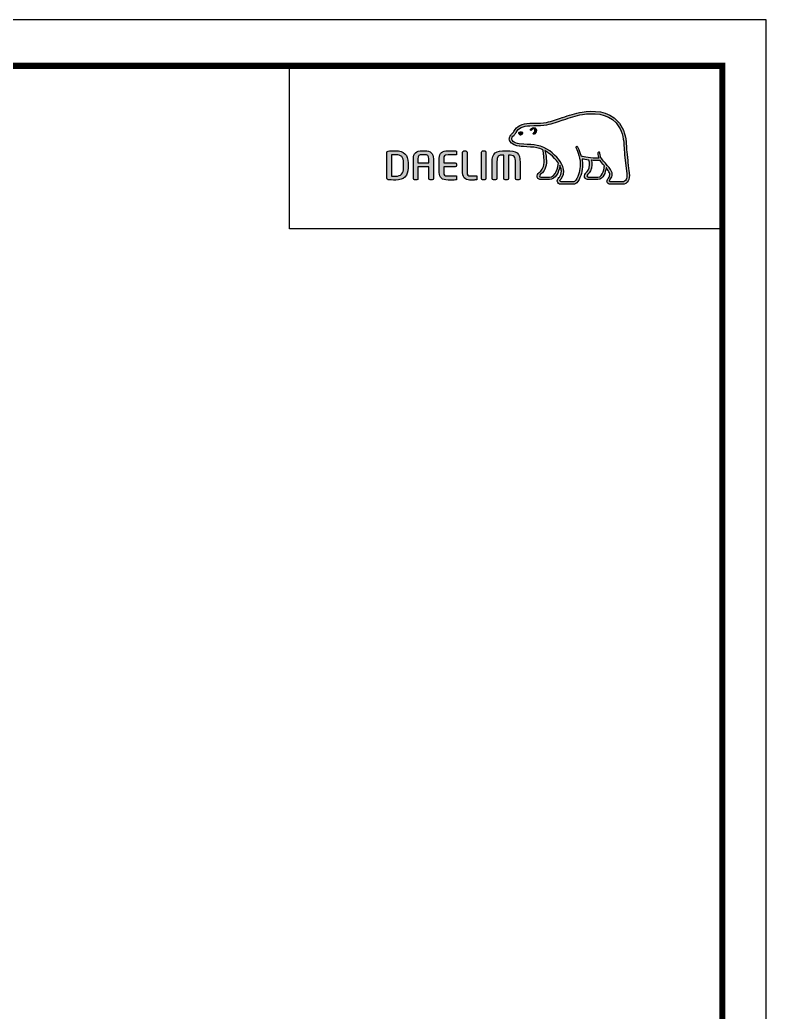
# Model space of a CAD drawing. Extents: x 0 to 1354, y 0 to 992.
# Drawn here: x 980.9 to 1354.1, y 496.1 to 992.2 of the extents above; entities that cross this region are included whole.
import ezdxf

# ---------------------------------------------------------------- set-up
doc = ezdxf.new("R2010")
doc.units = 0
doc.header["$LTSCALE"] = 10
doc.header["$MEASUREMENT"] = 0
doc.layers.get('0').update_dxf_attribs({"linetype": 'CONTINUOUS'})
doc.layers.add('레이어 1', color=7, linetype='CONTINUOUS')

msp = doc.modelspace()

# ---------------------------------------------------------------- hatches: boundary and pattern name
at = {"layer": '레이어 1'}
h = msp.add_hatch(color=5, dxfattribs=at)
h.dxf.hatch_style = 1
edge = h.paths.add_edge_path(flags=16)
edge.add_spline(control_points=[(1283.7, 911.81), (1283.11, 911.16), (1282.37, 911.15), (1282.34, 911.15), (1282.34, 911.15), (1276.4, 911.15), (1276.4, 911.15), (1276.18, 911.15), (1276.02, 911.21), (1275.91, 911.31), (1275.82, 911.4), (1275.78, 911.54), (1275.78, 911.7), (1275.78, 912.04), (1276.02, 912.35), (1276.28, 912.67), (1276.52, 912.98), (1276.75, 913.28), (1276.88, 913.64), (1277.2, 914.51), (1277.17, 915.44), (1276.78, 916.27), (1276.08, 917.75), (1275.04, 918.92), (1274.03, 920.05), (1274.03, 920.05), (1273.69, 920.43), (1273.69, 920.43), (1272.38, 921.89), (1271.02, 923.4), (1270.92, 925.45), (1270.89, 925.86), (1270.7, 926.1), (1270.44, 926.09), (1270.44, 926.09), (1270.06, 925.91), (1270.05, 925.91), (1269.95, 925.79), (1269.89, 925.62), (1269.89, 925.43), (1269.89, 925.43), (1269.89, 925.36), (1269.89, 925.36), (1269.95, 924.62), (1270.12, 923.89), (1270.43, 923.13), (1270.43, 923.13), (1270.46, 923.06), (1270.46, 923.06), (1270.46, 923.06), (1270.38, 923.06), (1270.38, 923.06), (1266.57, 922.9), (1262.83, 923.62), (1261.73, 923.89), (1261.05, 926.62), (1259.96, 928.42), (1259.91, 928.5), (1259.82, 928.64), (1259.69, 928.75), (1259.55, 928.79), (1259.55, 928.79), (1259.23, 928.74), (1259.19, 928.74), (1259.17, 928.7), (1259.11, 928.62), (1258.99, 928.45), (1258.99, 928.45), (1258.97, 928.32), (1258.97, 928.32), (1258.97, 928.32), (1259.07, 927.96), (1259.07, 927.96), (1259.16, 927.82), (1261.11, 924.39), (1261.11, 919.85), (1261.11, 917.04), (1260.38, 914.4), (1258.93, 911.99), (1258.58, 911.41), (1258.12, 911.15), (1257.44, 911.15), (1257.44, 911.15), (1251.59, 911.15), (1251.59, 911.15), (1251.39, 911.15), (1250.99, 911.29), (1250.99, 911.71), (1250.99, 911.95), (1251.2, 912.33), (1251.56, 912.73), (1254, 915.45), (1252.6, 919.69), (1250.26, 922.49), (1248, 925.18), (1244.31, 928.58), (1239.57, 929.42), (1237.9, 929.71), (1235.14, 929.88), (1232.91, 930.01), (1232.91, 930.01), (1230.66, 930.14), (1230.66, 930.14), (1229.5, 930.23), (1227.59, 930.94), (1227.01, 932.04), (1226.77, 932.5), (1226.79, 932.96), (1227.1, 933.49), (1227.3, 933.81), (1227.56, 934.09), (1227.9, 934.42), (1228.27, 934.8), (1228.65, 935.19), (1228.94, 935.7), (1228.94, 935.7), (1229.03, 935.86), (1229.03, 935.86), (1230.16, 938.02), (1232.49, 939.16), (1235.95, 939.25), (1235.95, 939.25), (1237.91, 939.28), (1237.91, 939.28), (1240.05, 939.29), (1242.49, 939.3), (1244.49, 939.73), (1247.3, 940.33), (1250.12, 941.3), (1252.61, 942.14), (1252.61, 942.14), (1252.69, 942.17), (1252.69, 942.17), (1255.76, 943.22), (1258.95, 944.31), (1262.2, 944.84), (1267.4, 945.7), (1274.55, 945.67), (1279.05, 940.62), (1281.13, 938.29), (1282.41, 935.07), (1282.85, 931.07), (1282.85, 931.07), (1282.84, 931.08), (1282.82, 931.09), (1282.86, 931.01), (1282.89, 930.56), (1283.07, 928.02), (1283.13, 926.79), (1283.18, 925.52), (1283.5, 923.17), (1283.5, 923.17), (1284.41, 915.31), (1284.41, 915.31), (1284.41, 915.31), (1284.47, 914.36), (1284.47, 914.36), (1284.47, 913.23), (1284.21, 912.37), (1283.7, 911.81)], knot_values=[0, 0, 0, 0, 1, 1, 1, 2, 2, 2, 3, 3, 3, 4, 4, 4, 5, 5, 5, 6, 6, 6, 7, 7, 7, 8, 8, 8, 9, 9, 9, 10, 10, 10, 11, 11, 11, 12, 12, 12, 13, 13, 13, 14, 14, 14, 15, 15, 15, 16, 16, 16, 17, 17, 17, 18, 18, 18, 19, 19, 19, 20, 20, 20, 21, 21, 21, 22, 22, 22, 23, 23, 23, 24, 24, 24, 25, 25, 25, 26, 26, 26, 27, 27, 27, 28, 28, 28, 29, 29, 29, 30, 30, 30, 31, 31, 31, 32, 32, 32, 33, 33, 33, 34, 34, 34, 35, 35, 35, 36, 36, 36, 37, 37, 37, 38, 38, 38, 39, 39, 39, 40, 40, 40, 41, 41, 41, 42, 42, 42, 43, 43, 43, 44, 44, 44, 45, 45, 45, 46, 46, 46, 47, 47, 47, 48, 48, 48, 49, 49, 49, 50, 50, 50, 51, 51, 51, 52, 52, 52, 53, 53, 53, 53], degree=3, periodic=0)
edge = h.paths.add_edge_path(flags=16)
edge.add_spline(control_points=[(1269.98, 913.51), (1269.98, 913.51), (1265.13, 913.51), (1265.13, 913.51), (1264.77, 913.51), (1264.49, 913.8), (1264.49, 914.16), (1264.49, 914.42), (1264.71, 914.74), (1264.92, 914.96), (1265.91, 915.91), (1266.91, 917.2), (1266.91, 919.67), (1266.91, 919.67), (1266.85, 920.79), (1266.85, 920.79), (1266.85, 920.79), (1266.67, 921.88), (1266.67, 921.88), (1266.67, 921.88), (1266.66, 921.95), (1266.66, 921.95), (1266.66, 921.95), (1266.73, 921.95), (1266.73, 921.95), (1267.64, 921.88), (1269.39, 921.79), (1271.07, 921.86), (1271.5, 921.19), (1272.18, 920.31), (1273.19, 919.15), (1273.14, 918.58), (1272.66, 913.51), (1269.98, 913.51)], knot_values=[0, 0, 0, 0, 1, 1, 1, 2, 2, 2, 3, 3, 3, 4, 4, 4, 5, 5, 5, 6, 6, 6, 7, 7, 7, 8, 8, 8, 9, 9, 9, 10, 10, 10, 11, 11, 11, 11], degree=3, periodic=0)
edge = h.paths.add_edge_path(flags=16)
edge.add_spline(control_points=[(1245.67, 913.51), (1245.67, 913.51), (1241.41, 913.51), (1241.41, 913.51), (1241.09, 913.51), (1240.75, 913.77), (1240.75, 914.16), (1240.75, 914.4), (1240.95, 914.69), (1241.31, 914.98), (1242.39, 915.84), (1244.02, 917.13), (1244.19, 920.72), (1244.19, 920.72), (1244.22, 921.69), (1244.22, 921.69), (1244.22, 923.22), (1243.87, 925.06), (1243.54, 926.7), (1243.54, 926.7), (1243.48, 926.87), (1243.48, 926.87), (1243.48, 926.87), (1243.62, 926.76), (1243.62, 926.76), (1244.26, 926.37), (1247.73, 924.01), (1250.19, 920.54), (1249.99, 918.89), (1249.06, 913.51), (1245.67, 913.51)], knot_values=[0, 0, 0, 0, 1, 1, 1, 2, 2, 2, 3, 3, 3, 4, 4, 4, 5, 5, 5, 6, 6, 6, 7, 7, 7, 8, 8, 8, 9, 9, 9, 10, 10, 10, 10], degree=3, periodic=0)
edge = h.paths.add_edge_path()
edge.add_spline(control_points=[(1285.61, 915.43), (1285.61, 915.44), (1284.71, 923.34), (1284.71, 923.34), (1284.38, 925.7), (1284.33, 926.95), (1284.28, 928.07), (1284.28, 928.07), (1284.06, 931.19), (1284.06, 931.19), (1283.59, 935.45), (1282.2, 938.9), (1279.96, 941.42), (1275.1, 946.88), (1267.51, 946.94), (1262, 946.03), (1258.62, 945.47), (1255.39, 944.37), (1252.27, 943.3), (1252.27, 943.3), (1252.16, 943.26), (1252.16, 943.26), (1249.72, 942.43), (1246.95, 941.48), (1244.23, 940.9), (1242.37, 940.5), (1240.03, 940.49), (1237.96, 940.48), (1237.96, 940.48), (1235.91, 940.45), (1235.91, 940.45), (1231.98, 940.35), (1229.31, 938.99), (1227.96, 936.41), (1227.96, 936.41), (1227.89, 936.3), (1227.89, 936.3), (1227.67, 935.9), (1227.34, 935.57), (1227.04, 935.27), (1226.72, 934.94), (1226.35, 934.57), (1226.06, 934.09), (1225.78, 933.62), (1225.64, 933.13), (1225.64, 932.65), (1225.64, 932.25), (1225.74, 931.86), (1225.94, 931.48), (1226.78, 929.9), (1229.16, 929.05), (1230.58, 928.95), (1230.58, 928.95), (1232.68, 928.82), (1232.73, 928.81), (1234.82, 928.7), (1237.69, 928.53), (1239.36, 928.23), (1240.34, 928.06), (1241.45, 927.71), (1242.47, 927.23), (1242.55, 926.96), (1243.08, 924.6), (1243.08, 921.69), (1243.08, 921.69), (1243.06, 920.77), (1243.06, 920.77), (1242.9, 917.7), (1241.57, 916.63), (1240.59, 915.85), (1240.49, 915.77), (1239.62, 915.05), (1239.55, 914.17), (1239.51, 913.68), (1239.65, 913.23), (1239.95, 912.91), (1240.27, 912.56), (1240.77, 912.38), (1241.41, 912.38), (1241.41, 912.38), (1245.67, 912.38), (1245.67, 912.38), (1248.85, 912.38), (1250.42, 915.81), (1250.9, 919.02), (1250.9, 919.02), (1250.91, 919.47), (1250.91, 919.47), (1250.91, 919.47), (1251.04, 919.24), (1251.04, 919.24), (1251.45, 918.34), (1251.7, 917.25), (1251.7, 916.43), (1251.7, 915.28), (1251.34, 914.28), (1250.67, 913.53), (1250.5, 913.37), (1249.65, 912.48), (1249.65, 911.6), (1249.65, 911.6), (1249.65, 911.46), (1249.65, 911.46), (1249.77, 910.42), (1250.62, 909.95), (1251.4, 909.95), (1251.4, 909.95), (1257.44, 909.95), (1257.44, 909.95), (1258.53, 909.95), (1259.4, 910.44), (1259.96, 911.37), (1261.5, 913.92), (1262.28, 916.7), (1262.28, 919.61), (1262.28, 920.52), (1262.19, 921.49), (1262.02, 922.5), (1262.02, 922.5), (1262.01, 922.58), (1262.01, 922.58), (1262.01, 922.58), (1262.09, 922.56), (1262.09, 922.56), (1262.82, 922.42), (1263.99, 922.21), (1265.43, 922.06), (1265.43, 922.06), (1265.47, 922.05), (1265.47, 922.05), (1265.47, 922.05), (1265.67, 920.95), (1265.67, 920.95), (1265.67, 920.95), (1265.71, 920.68), (1265.71, 920.68), (1265.71, 920.68), (1265.77, 919.7), (1265.77, 919.7), (1265.77, 917.35), (1264.7, 916.32), (1264.13, 915.78), (1264.12, 915.77), (1263.32, 914.95), (1263.23, 914.23), (1263.23, 914.23), (1263.2, 914.01), (1263.2, 914.01), (1263.2, 913.78), (1263.26, 913.34), (1263.66, 912.93), (1264.01, 912.56), (1264.55, 912.38), (1265.27, 912.38), (1265.27, 912.38), (1269.98, 912.38), (1269.98, 912.38), (1272.83, 912.38), (1273.7, 916.02), (1274.04, 918.05), (1274.04, 918.05), (1274.06, 918.26), (1274.06, 918.26), (1274.06, 918.26), (1274.17, 918.11), (1274.17, 918.11), (1274.83, 917.27), (1275.41, 916.33), (1275.69, 915.75), (1275.83, 915.45), (1275.91, 915.11), (1275.91, 914.77), (1275.91, 914.77), (1275.81, 914.09), (1275.81, 914.09), (1275.7, 913.72), (1275.44, 913.38), (1275.2, 913.05), (1274.83, 912.58), (1274.46, 912.09), (1274.46, 911.5), (1274.46, 911.5), (1274.5, 911.17), (1274.5, 911.17), (1274.67, 910.39), (1275.31, 909.95), (1276.29, 909.95), (1276.29, 909.95), (1282.34, 909.95), (1282.34, 909.95), (1282.47, 909.95), (1283.65, 909.98), (1284.58, 910.98), (1285.32, 911.78), (1285.68, 912.88), (1285.68, 914.34), (1285.68, 914.34), (1285.61, 915.43), (1285.61, 915.43)], knot_values=[0, 0, 0, 0, 1, 1, 1, 2, 2, 2, 3, 3, 3, 4, 4, 4, 5, 5, 5, 6, 6, 6, 7, 7, 7, 8, 8, 8, 9, 9, 9, 10, 10, 10, 11, 11, 11, 12, 12, 12, 13, 13, 13, 14, 14, 14, 15, 15, 15, 16, 16, 16, 17, 17, 17, 18, 18, 18, 19, 19, 19, 20, 20, 20, 21, 21, 21, 22, 22, 22, 23, 23, 23, 24, 24, 24, 25, 25, 25, 26, 26, 26, 27, 27, 27, 28, 28, 28, 29, 29, 29, 30, 30, 30, 31, 31, 31, 32, 32, 32, 33, 33, 33, 34, 34, 34, 35, 35, 35, 36, 36, 36, 37, 37, 37, 38, 38, 38, 39, 39, 39, 40, 40, 40, 41, 41, 41, 42, 42, 42, 43, 43, 43, 44, 44, 44, 45, 45, 45, 46, 46, 46, 47, 47, 47, 48, 48, 48, 49, 49, 49, 50, 50, 50, 51, 51, 51, 52, 52, 52, 53, 53, 53, 54, 54, 54, 55, 55, 55, 56, 56, 56, 57, 57, 57, 58, 58, 58, 59, 59, 59, 60, 60, 60, 61, 61, 61, 62, 62, 62, 63, 63, 63, 64, 64, 64, 65, 65, 65, 66, 66, 66, 66], degree=3, periodic=0)
edge = h.paths.add_edge_path(flags=0)
edge.add_spline(control_points=[(1230.48, 935.85), (1230.48, 935.85), (1231.36, 936.25), (1232.45, 935.83), (1232.45, 935.83), (1232.59, 935.77), (1232.41, 935.52), (1231.88, 934.8), (1231.36, 934.65), (1231.36, 934.65), (1231.36, 934.65), (1230.98, 934.52), (1230.76, 934.78), (1230.33, 935.28), (1230.32, 935.57), (1230.32, 935.57), (1230.32, 935.57), (1230.27, 935.79), (1230.48, 935.85)], knot_values=[0, 0, 0, 0, 1, 1, 1, 2, 2, 2, 3, 3, 3, 4, 4, 4, 5, 5, 5, 6, 6, 6, 6], degree=3, periodic=0)
edge = h.paths.add_edge_path(flags=0)
edge.add_spline(control_points=[(1236.29, 937.47), (1236.16, 937.32), (1236.15, 937.08), (1236.29, 936.96), (1236.42, 936.83), (1236.66, 936.87), (1236.79, 937.01), (1236.86, 937.08), (1237.58, 937.94), (1238.21, 937.5), (1238.43, 937.34), (1238.53, 937.11), (1238.49, 936.81), (1238.44, 936.33), (1238.02, 935.78), (1237.73, 935.59), (1237.57, 935.49), (1237.46, 935.28), (1237.54, 935.11), (1237.61, 934.94), (1237.83, 934.89), (1238.01, 934.97), (1238.53, 935.22), (1239.19, 936.05), (1239.28, 936.83), (1239.34, 937.37), (1239.09, 937.81), (1238.66, 938.11), (1237.73, 938.77), (1236.68, 937.89), (1236.29, 937.47)], knot_values=[0, 0, 0, 0, 1, 1, 1, 2, 2, 2, 3, 3, 3, 4, 4, 4, 5, 5, 5, 6, 6, 6, 7, 7, 7, 8, 8, 8, 9, 9, 9, 10, 10, 10, 10], degree=3, periodic=0)
edge = h.paths.add_edge_path(flags=0)
edge.add_spline(control_points=[(1236.17, 936.82), (1236.17, 936.82), (1236.17, 936.82), (1236.17, 936.82), (1236.17, 936.82), (1236.17, 936.82), (1236.17, 936.82)], knot_values=[0, 0, 0, 0, 1, 1, 1, 2, 2, 2, 2], degree=3, periodic=0)
h = msp.add_hatch(color=5, dxfattribs=at)
h.dxf.hatch_style = 2
edge = h.paths.add_edge_path()
edge.add_spline(control_points=[(1236.29, 937.47), (1236.16, 937.32), (1236.15, 937.08), (1236.29, 936.96), (1236.42, 936.83), (1236.66, 936.87), (1236.79, 937.01), (1236.86, 937.08), (1237.58, 937.94), (1238.21, 937.5), (1238.43, 937.34), (1238.53, 937.11), (1238.49, 936.81), (1238.44, 936.33), (1238.02, 935.78), (1237.73, 935.59), (1237.57, 935.49), (1237.46, 935.28), (1237.54, 935.11), (1237.61, 934.94), (1237.83, 934.89), (1238.01, 934.97), (1238.53, 935.22), (1239.19, 936.05), (1239.28, 936.83), (1239.34, 937.37), (1239.09, 937.81), (1238.66, 938.11), (1237.73, 938.77), (1236.68, 937.89), (1236.29, 937.47)], knot_values=[0, 0, 0, 0, 1, 1, 1, 2, 2, 2, 3, 3, 3, 4, 4, 4, 5, 5, 5, 6, 6, 6, 7, 7, 7, 8, 8, 8, 9, 9, 9, 10, 10, 10, 10], degree=3, periodic=0)
h = msp.add_hatch(color=5, dxfattribs=at)
h.dxf.hatch_style = 2
edge = h.paths.add_edge_path()
edge.add_spline(control_points=[(1230.48, 935.85), (1230.48, 935.85), (1231.36, 936.25), (1232.45, 935.83), (1232.45, 935.83), (1232.59, 935.77), (1232.41, 935.52), (1231.88, 934.8), (1231.36, 934.65), (1231.36, 934.65), (1231.36, 934.65), (1230.98, 934.52), (1230.76, 934.78), (1230.33, 935.28), (1230.32, 935.57), (1230.32, 935.57), (1230.32, 935.57), (1230.27, 935.79), (1230.48, 935.85)], knot_values=[0, 0, 0, 0, 1, 1, 1, 2, 2, 2, 3, 3, 3, 4, 4, 4, 5, 5, 5, 6, 6, 6, 6], degree=3, periodic=0)
h = msp.add_hatch(color=5, dxfattribs=at)
h.dxf.hatch_style = 2
edge = h.paths.add_edge_path()
edge.add_spline(control_points=[(1172.76, 918.13), (1172.76, 915.37), (1171.5, 914.02), (1168.91, 914.02), (1168.91, 914.02), (1167.14, 914.06), (1166.68, 914.06), (1166.68, 914.06), (1166.68, 924.65), (1166.68, 924.65), (1167.6, 924.74), (1168.9, 924.75), (1168.91, 924.75), (1171.57, 924.75), (1172.76, 923.49), (1172.76, 920.65), (1172.76, 920.65), (1172.76, 918.13), (1172.76, 918.13)], knot_values=[0, 0, 0, 0, 1, 1, 1, 2, 2, 2, 3, 3, 3, 4, 4, 4, 5, 5, 5, 6, 6, 6, 6], degree=3, periodic=0)
edge = h.paths.add_edge_path()
edge.add_spline(control_points=[(1168.91, 926.74), (1167.47, 926.74), (1165.61, 926.65), (1165, 926.55), (1164.61, 926.49), (1164.37, 926.2), (1164.37, 925.82), (1164.37, 925.82), (1164.37, 912.95), (1164.37, 912.95), (1164.37, 912.56), (1164.61, 912.28), (1165.01, 912.22), (1165.59, 912.13), (1167.45, 912.04), (1168.91, 912.04), (1172.93, 912.04), (1175.05, 914.14), (1175.05, 918.13), (1175.05, 918.13), (1175.05, 920.65), (1175.05, 920.65), (1175.05, 924.64), (1172.93, 926.74), (1168.91, 926.74)], knot_values=[0, 0, 0, 0, 1, 1, 1, 2, 2, 2, 3, 3, 3, 4, 4, 4, 5, 5, 5, 6, 6, 6, 7, 7, 7, 8, 8, 8, 8], degree=3, periodic=0)
h = msp.add_hatch(color=5, dxfattribs=at)
h.dxf.hatch_style = 2
edge = h.paths.add_edge_path()
edge.add_spline(control_points=[(1185.41, 920.67), (1185.41, 920.67), (1179.99, 920.67), (1179.99, 920.67), (1179.99, 920.87), (1179.99, 922.6), (1179.99, 922.6), (1179.99, 924.41), (1180.53, 924.71), (1182.14, 924.71), (1182.14, 924.71), (1183.27, 924.71), (1183.27, 924.71), (1184.87, 924.71), (1185.41, 924.41), (1185.41, 922.6), (1185.41, 922.6), (1185.41, 920.87), (1185.41, 920.67)], knot_values=[0, 0, 0, 0, 1, 1, 1, 2, 2, 2, 3, 3, 3, 4, 4, 4, 5, 5, 5, 6, 6, 6, 6], degree=3, periodic=0)
edge = h.paths.add_edge_path()
edge.add_spline(control_points=[(1183.27, 926.74), (1183.27, 926.74), (1182.14, 926.74), (1182.14, 926.74), (1179.07, 926.74), (1177.71, 925.46), (1177.71, 922.6), (1177.71, 922.6), (1177.71, 912.8), (1177.71, 912.8), (1177.71, 912.46), (1177.99, 912.17), (1178.32, 912.17), (1178.32, 912.17), (1179.39, 912.17), (1179.39, 912.17), (1179.77, 912.17), (1179.99, 912.49), (1179.99, 912.8), (1179.99, 912.8), (1179.99, 918.43), (1179.99, 918.65), (1179.99, 918.65), (1185.41, 918.65), (1185.41, 918.65), (1185.41, 918.43), (1185.41, 912.8), (1185.41, 912.8), (1185.41, 912.45), (1185.69, 912.17), (1186.03, 912.17), (1186.03, 912.17), (1187.09, 912.17), (1187.09, 912.17), (1187.46, 912.17), (1187.71, 912.5), (1187.71, 912.8), (1187.71, 912.8), (1187.71, 922.6), (1187.71, 922.6), (1187.71, 925.46), (1186.34, 926.74), (1183.27, 926.74)], knot_values=[0, 0, 0, 0, 1, 1, 1, 2, 2, 2, 3, 3, 3, 4, 4, 4, 5, 5, 5, 6, 6, 6, 7, 7, 7, 8, 8, 8, 9, 9, 9, 10, 10, 10, 11, 11, 11, 12, 12, 12, 13, 13, 13, 14, 14, 14, 14], degree=3, periodic=0)
h = msp.add_hatch(color=5, dxfattribs=at)
h.dxf.hatch_style = 2
edge = h.paths.add_edge_path()
edge.add_spline(control_points=[(1190.62, 923), (1190.62, 923), (1190.62, 915.79), (1190.62, 915.79), (1190.62, 913.26), (1192.06, 912.04), (1195.02, 912.04), (1196.33, 912.04), (1198.11, 912.06), (1198.83, 912.13), (1198.82, 912.13), (1199.17, 912.16), (1199.17, 912.16), (1199.17, 912.16), (1199.27, 912.17), (1199.27, 912.17), (1199.27, 912.17), (1199.27, 914.1), (1199.27, 914.1), (1199.27, 914.1), (1195.04, 914.1), (1195.04, 914.1), (1192.92, 914.1), (1192.92, 914.7), (1192.92, 915.79), (1192.92, 915.79), (1192.92, 918.46), (1192.92, 918.67), (1193.14, 918.67), (1198.61, 918.67), (1198.61, 918.67), (1198.97, 918.67), (1199.26, 918.95), (1199.26, 919.3), (1199.26, 919.3), (1199.26, 920.02), (1199.26, 920.02), (1199.26, 920.37), (1198.97, 920.65), (1198.61, 920.65), (1198.61, 920.65), (1193.14, 920.65), (1192.92, 920.65), (1192.92, 920.86), (1192.92, 923), (1192.92, 923), (1192.92, 924.08), (1192.92, 924.68), (1195.04, 924.68), (1195.04, 924.68), (1199.27, 924.66), (1199.27, 924.66), (1199.27, 924.66), (1199.27, 926.58), (1199.27, 926.58), (1199.27, 926.58), (1198.82, 926.63), (1198.82, 926.63), (1197.99, 926.7), (1196.08, 926.74), (1195.02, 926.74), (1192.06, 926.74), (1190.62, 925.52), (1190.62, 923)], knot_values=[0, 0, 0, 0, 1, 1, 1, 2, 2, 2, 3, 3, 3, 4, 4, 4, 5, 5, 5, 6, 6, 6, 7, 7, 7, 8, 8, 8, 9, 9, 9, 10, 10, 10, 11, 11, 11, 12, 12, 12, 13, 13, 13, 14, 14, 14, 15, 15, 15, 16, 16, 16, 17, 17, 17, 18, 18, 18, 19, 19, 19, 20, 20, 20, 21, 21, 21, 21], degree=3, periodic=0)
h = msp.add_hatch(color=5, dxfattribs=at)
h.dxf.hatch_style = 2
edge = h.paths.add_edge_path()
edge.add_spline(control_points=[(1202.95, 926.61), (1202.6, 926.61), (1202.3, 926.32), (1202.3, 925.97), (1202.3, 925.97), (1202.3, 915.79), (1202.3, 915.79), (1202.3, 912.46), (1204.56, 912.04), (1206.54, 912.04), (1207.98, 912.04), (1208.35, 912.1), (1208.78, 912.17), (1208.78, 912.17), (1209.03, 912.21), (1209.03, 912.21), (1209.03, 912.21), (1209.36, 912.25), (1209.36, 912.25), (1209.36, 912.25), (1209.46, 912.26), (1209.46, 912.26), (1209.46, 912.26), (1209.46, 914.1), (1209.46, 914.1), (1209.46, 914.1), (1206.56, 914.1), (1206.56, 914.1), (1204.59, 914.1), (1204.59, 914.84), (1204.59, 915.56), (1204.59, 915.56), (1204.59, 925.97), (1204.59, 925.97), (1204.59, 926.32), (1204.29, 926.61), (1203.94, 926.61), (1203.94, 926.61), (1202.95, 926.61), (1202.95, 926.61)], knot_values=[0, 0, 0, 0, 1, 1, 1, 2, 2, 2, 3, 3, 3, 4, 4, 4, 5, 5, 5, 6, 6, 6, 7, 7, 7, 8, 8, 8, 9, 9, 9, 10, 10, 10, 11, 11, 11, 12, 12, 12, 13, 13, 13, 13], degree=3, periodic=0)
h = msp.add_hatch(color=5, dxfattribs=at)
h.dxf.hatch_style = 2
edge = h.paths.add_edge_path()
edge.add_spline(control_points=[(1212.3, 926.61), (1211.92, 926.61), (1211.69, 926.29), (1211.69, 925.99), (1211.69, 925.99), (1211.69, 912.8), (1211.69, 912.8), (1211.69, 912.45), (1211.97, 912.17), (1212.3, 912.17), (1212.3, 912.17), (1213.37, 912.17), (1213.37, 912.17), (1213.76, 912.17), (1213.99, 912.49), (1213.99, 912.8), (1213.99, 912.8), (1213.99, 925.99), (1213.99, 925.99), (1213.99, 926.34), (1213.72, 926.61), (1213.37, 926.61), (1213.37, 926.61), (1212.3, 926.61), (1212.3, 926.61)], knot_values=[0, 0, 0, 0, 1, 1, 1, 2, 2, 2, 3, 3, 3, 4, 4, 4, 5, 5, 5, 6, 6, 6, 7, 7, 7, 8, 8, 8, 8], degree=3, periodic=0)
h = msp.add_hatch(color=5, dxfattribs=at)
h.dxf.hatch_style = 2
edge = h.paths.add_edge_path()
edge.add_spline(control_points=[(1217.07, 920.92), (1217.07, 920.92), (1217.07, 912.8), (1217.07, 912.8), (1217.07, 912.45), (1217.34, 912.17), (1217.68, 912.17), (1217.68, 912.17), (1218.77, 912.17), (1218.77, 912.17), (1219.15, 912.17), (1219.38, 912.49), (1219.38, 912.8), (1219.38, 912.8), (1219.38, 920.72), (1219.38, 920.72), (1219.38, 924.21), (1219.97, 924.55), (1222.92, 924.55), (1222.92, 924.34), (1222.92, 912.8), (1222.92, 912.8), (1222.92, 912.44), (1223.19, 912.17), (1223.53, 912.17), (1223.53, 912.17), (1224.6, 912.17), (1224.6, 912.17), (1224.98, 912.17), (1225.21, 912.49), (1225.21, 912.8), (1225.21, 912.8), (1225.21, 924.3), (1225.21, 924.53), (1226.59, 924.53), (1227.56, 924.41), (1228.09, 923.89), (1228.64, 923.34), (1228.75, 922.31), (1228.75, 920.72), (1228.75, 920.72), (1228.75, 912.8), (1228.75, 912.8), (1228.75, 912.46), (1229.03, 912.17), (1229.36, 912.17), (1229.36, 912.17), (1230.45, 912.17), (1230.45, 912.17), (1230.83, 912.17), (1231.07, 912.5), (1231.07, 912.8), (1231.07, 912.8), (1231.07, 920.92), (1231.07, 920.92), (1231.07, 925.84), (1229.32, 926.67), (1224.08, 926.67), (1218.82, 926.67), (1217.07, 925.84), (1217.07, 920.92)], knot_values=[0, 0, 0, 0, 1, 1, 1, 2, 2, 2, 3, 3, 3, 4, 4, 4, 5, 5, 5, 6, 6, 6, 7, 7, 7, 8, 8, 8, 9, 9, 9, 10, 10, 10, 11, 11, 11, 12, 12, 12, 13, 13, 13, 14, 14, 14, 15, 15, 15, 16, 16, 16, 17, 17, 17, 18, 18, 18, 19, 19, 19, 20, 20, 20, 20], degree=3, periodic=0)

# ---------------------------------------------------------------- linework, layer by layer
at = {"color": 5, "ltscale": 0.5}
msp.add_line((1115.76, 887.61), (1115.76, 969.12), dxfattribs=at)
at = {"color": 5}
msp.add_line((1245.48, 912.38), (1245.48, 912.38), dxfattribs=at)
at = {"color": 5, "ltscale": 40}
msp.add_line((1332.17, 887.61), (1115.76, 887.61), dxfattribs=at)
at = {"ltscale": 0.5}
msp.add_lwpolyline([(0, 0), (1354.08, 0), (1354.08, 992.16), (0, 992.16)], close=True, dxfattribs=at)
at = {"color": 5, "linetype": 'ByBlock', "lineweight": 200, "const_width": 3.12}
msp.add_lwpolyline([(21.77, 42.48), (1332.17, 42.48), (1332.17, 969.12), (21.77, 969.12)], close=True, dxfattribs=at)
at = {"layer": '레이어 1', "color": 5}
for points, knots in [([(1285.61, 915.43), (1285.61, 915.44), (1284.71, 923.34), (1284.71, 923.34), (1284.38, 925.7), (1284.33, 926.95), (1284.28, 928.07), (1284.28, 928.07), (1284.06, 931.19), (1284.06, 931.19), (1283.59, 935.45), (1282.2, 938.9), (1279.96, 941.42), (1275.1, 946.88), (1267.51, 946.94), (1262, 946.03), (1258.62, 945.47), (1255.39, 944.37), (1252.27, 943.3), (1252.27, 943.3), (1252.16, 943.26), (1252.16, 943.26), (1249.72, 942.43), (1246.95, 941.48), (1244.23, 940.9), (1242.37, 940.5), (1240.03, 940.49), (1237.96, 940.48), (1237.96, 940.48), (1235.91, 940.45), (1235.91, 940.45), (1231.98, 940.35), (1229.31, 938.99), (1227.96, 936.41), (1227.96, 936.41), (1227.89, 936.3), (1227.89, 936.3), (1227.67, 935.9), (1227.34, 935.57), (1227.04, 935.27), (1226.72, 934.94), (1226.35, 934.57), (1226.06, 934.09), (1225.78, 933.62), (1225.64, 933.13), (1225.64, 932.65), (1225.64, 932.25), (1225.74, 931.86), (1225.94, 931.48), (1226.78, 929.9), (1229.16, 929.05), (1230.58, 928.95), (1230.58, 928.95), (1232.68, 928.82), (1232.73, 928.81), (1234.82, 928.7), (1237.69, 928.53), (1239.36, 928.23), (1240.34, 928.06), (1241.45, 927.71), (1242.47, 927.23), (1242.55, 926.96), (1243.08, 924.6), (1243.08, 921.69), (1243.08, 921.69), (1243.06, 920.77), (1243.06, 920.77), (1242.9, 917.7), (1241.57, 916.63), (1240.59, 915.85), (1240.49, 915.77), (1239.62, 915.05), (1239.55, 914.17), (1239.51, 913.68), (1239.65, 913.23), (1239.95, 912.91), (1240.27, 912.56), (1240.77, 912.38), (1241.41, 912.38), (1241.41, 912.38), (1245.67, 912.38), (1245.67, 912.38), (1248.85, 912.38), (1250.42, 915.81), (1250.9, 919.02), (1250.9, 919.02), (1250.91, 919.47), (1250.91, 919.47), (1250.91, 919.47), (1251.04, 919.24), (1251.04, 919.24), (1251.45, 918.34), (1251.7, 917.25), (1251.7, 916.43), (1251.7, 915.28), (1251.34, 914.28), (1250.67, 913.53), (1250.5, 913.37), (1249.65, 912.48), (1249.65, 911.6), (1249.65, 911.6), (1249.65, 911.46), (1249.65, 911.46), (1249.77, 910.42), (1250.62, 909.95), (1251.4, 909.95), (1251.4, 909.95), (1257.44, 909.95), (1257.44, 909.95), (1258.53, 909.95), (1259.4, 910.44), (1259.96, 911.37), (1261.5, 913.92), (1262.28, 916.7), (1262.28, 919.61), (1262.28, 920.52), (1262.19, 921.49), (1262.02, 922.5), (1262.02, 922.5), (1262.01, 922.58), (1262.01, 922.58), (1262.01, 922.58), (1262.09, 922.56), (1262.09, 922.56), (1262.82, 922.42), (1263.99, 922.21), (1265.43, 922.06), (1265.43, 922.06), (1265.47, 922.05), (1265.47, 922.05), (1265.47, 922.05), (1265.67, 920.95), (1265.67, 920.95), (1265.67, 920.95), (1265.71, 920.68), (1265.71, 920.68), (1265.71, 920.68), (1265.77, 919.7), (1265.77, 919.7), (1265.77, 917.35), (1264.7, 916.32), (1264.13, 915.78), (1264.12, 915.77), (1263.32, 914.95), (1263.23, 914.23), (1263.23, 914.23), (1263.2, 914.01), (1263.2, 914.01), (1263.2, 913.78), (1263.26, 913.34), (1263.66, 912.93), (1264.01, 912.56), (1264.55, 912.38), (1265.27, 912.38), (1265.27, 912.38), (1269.98, 912.38), (1269.98, 912.38), (1272.83, 912.38), (1273.7, 916.02), (1274.04, 918.05), (1274.04, 918.05), (1274.06, 918.26), (1274.06, 918.26), (1274.06, 918.26), (1274.17, 918.11), (1274.17, 918.11), (1274.83, 917.27), (1275.41, 916.33), (1275.69, 915.75), (1275.83, 915.45), (1275.91, 915.11), (1275.91, 914.77), (1275.91, 914.77), (1275.81, 914.09), (1275.81, 914.09), (1275.7, 913.72), (1275.44, 913.38), (1275.2, 913.05), (1274.83, 912.58), (1274.46, 912.09), (1274.46, 911.5), (1274.46, 911.5), (1274.5, 911.17), (1274.5, 911.17), (1274.67, 910.39), (1275.31, 909.95), (1276.29, 909.95), (1276.29, 909.95), (1282.34, 909.95), (1282.34, 909.95), (1282.47, 909.95), (1283.65, 909.98), (1284.58, 910.98), (1285.32, 911.78), (1285.68, 912.88), (1285.68, 914.34), (1285.68, 914.34), (1285.61, 915.43), (1285.61, 915.43)], [0, 0, 0, 0, 1, 1, 1, 2, 2, 2, 3, 3, 3, 4, 4, 4, 5, 5, 5, 6, 6, 6, 7, 7, 7, 8, 8, 8, 9, 9, 9, 10, 10, 10, 11, 11, 11, 12, 12, 12, 13, 13, 13, 14, 14, 14, 15, 15, 15, 16, 16, 16, 17, 17, 17, 18, 18, 18, 19, 19, 19, 20, 20, 20, 21, 21, 21, 22, 22, 22, 23, 23, 23, 24, 24, 24, 25, 25, 25, 26, 26, 26, 27, 27, 27, 28, 28, 28, 29, 29, 29, 30, 30, 30, 31, 31, 31, 32, 32, 32, 33, 33, 33, 34, 34, 34, 35, 35, 35, 36, 36, 36, 37, 37, 37, 38, 38, 38, 39, 39, 39, 40, 40, 40, 41, 41, 41, 42, 42, 42, 43, 43, 43, 44, 44, 44, 45, 45, 45, 46, 46, 46, 47, 47, 47, 48, 48, 48, 49, 49, 49, 50, 50, 50, 51, 51, 51, 52, 52, 52, 53, 53, 53, 54, 54, 54, 55, 55, 55, 56, 56, 56, 57, 57, 57, 58, 58, 58, 59, 59, 59, 60, 60, 60, 61, 61, 61, 62, 62, 62, 63, 63, 63, 64, 64, 64, 65, 65, 65, 66, 66, 66, 66]), ([(1236.29, 937.47), (1236.16, 937.32), (1236.15, 937.08), (1236.29, 936.96), (1236.42, 936.83), (1236.66, 936.87), (1236.79, 937.01), (1236.86, 937.08), (1237.58, 937.94), (1238.21, 937.5), (1238.43, 937.34), (1238.53, 937.11), (1238.49, 936.81), (1238.44, 936.33), (1238.02, 935.78), (1237.73, 935.59), (1237.57, 935.49), (1237.46, 935.28), (1237.54, 935.11), (1237.61, 934.94), (1237.83, 934.89), (1238.01, 934.97), (1238.53, 935.22), (1239.19, 936.05), (1239.28, 936.83), (1239.34, 937.37), (1239.09, 937.81), (1238.66, 938.11), (1237.73, 938.77), (1236.68, 937.89), (1236.29, 937.47)], [0, 0, 0, 0, 1, 1, 1, 2, 2, 2, 3, 3, 3, 4, 4, 4, 5, 5, 5, 6, 6, 6, 7, 7, 7, 8, 8, 8, 9, 9, 9, 10, 10, 10, 10]), ([(1230.48, 935.85), (1230.48, 935.85), (1231.36, 936.25), (1232.45, 935.83), (1232.45, 935.83), (1232.59, 935.77), (1232.41, 935.52), (1231.88, 934.8), (1231.36, 934.65), (1231.36, 934.65), (1231.36, 934.65), (1230.98, 934.52), (1230.76, 934.78), (1230.33, 935.28), (1230.32, 935.57), (1230.32, 935.57), (1230.32, 935.57), (1230.27, 935.79), (1230.48, 935.85)], [0, 0, 0, 0, 1, 1, 1, 2, 2, 2, 3, 3, 3, 4, 4, 4, 5, 5, 5, 6, 6, 6, 6]), ([(1236.17, 936.82), (1236.17, 936.82), (1236.17, 936.82), (1236.17, 936.82), (1236.17, 936.82), (1236.17, 936.82), (1236.17, 936.82)], [0, 0, 0, 0, 1, 1, 1, 2, 2, 2, 2]), ([(1259.07, 927.96), (1259.16, 927.82), (1261.11, 924.39), (1261.11, 919.85), (1261.11, 917.04), (1260.38, 914.4), (1258.93, 911.99)], [24, 24, 24, 24, 25, 25, 25, 26, 26, 26, 26]), ([(1168.91, 926.74), (1167.47, 926.74), (1165.61, 926.65), (1165, 926.55), (1164.61, 926.49), (1164.37, 926.2), (1164.37, 925.82), (1164.37, 925.82), (1164.37, 912.95), (1164.37, 912.95), (1164.37, 912.56), (1164.61, 912.28), (1165.01, 912.22), (1165.59, 912.13), (1167.45, 912.04), (1168.91, 912.04), (1172.93, 912.04), (1175.05, 914.14), (1175.05, 918.13), (1175.05, 918.13), (1175.05, 920.65), (1175.05, 920.65), (1175.05, 924.64), (1172.93, 926.74), (1168.91, 926.74)], [0, 0, 0, 0, 1, 1, 1, 2, 2, 2, 3, 3, 3, 4, 4, 4, 5, 5, 5, 6, 6, 6, 7, 7, 7, 8, 8, 8, 8]), ([(1172.76, 918.13), (1172.76, 915.37), (1171.5, 914.02), (1168.91, 914.02), (1168.91, 914.02), (1167.14, 914.06), (1166.68, 914.06), (1166.68, 914.06), (1166.68, 924.65), (1166.68, 924.65), (1167.6, 924.74), (1168.9, 924.75), (1168.91, 924.75), (1171.57, 924.75), (1172.76, 923.49), (1172.76, 920.65), (1172.76, 920.65), (1172.76, 918.13), (1172.76, 918.13)], [0, 0, 0, 0, 1, 1, 1, 2, 2, 2, 3, 3, 3, 4, 4, 4, 5, 5, 5, 6, 6, 6, 6]), ([(1183.27, 926.74), (1183.27, 926.74), (1182.14, 926.74), (1182.14, 926.74), (1179.07, 926.74), (1177.71, 925.46), (1177.71, 922.6), (1177.71, 922.6), (1177.71, 912.8), (1177.71, 912.8), (1177.71, 912.46), (1177.99, 912.17), (1178.32, 912.17), (1178.32, 912.17), (1179.39, 912.17), (1179.39, 912.17), (1179.77, 912.17), (1179.99, 912.49), (1179.99, 912.8), (1179.99, 912.8), (1179.99, 918.43), (1179.99, 918.65), (1179.99, 918.65), (1185.41, 918.65), (1185.41, 918.65), (1185.41, 918.43), (1185.41, 912.8), (1185.41, 912.8), (1185.41, 912.45), (1185.69, 912.17), (1186.03, 912.17), (1186.03, 912.17), (1187.09, 912.17), (1187.09, 912.17), (1187.46, 912.17), (1187.71, 912.5), (1187.71, 912.8), (1187.71, 912.8), (1187.71, 922.6), (1187.71, 922.6), (1187.71, 925.46), (1186.34, 926.74), (1183.27, 926.74)], [0, 0, 0, 0, 1, 1, 1, 2, 2, 2, 3, 3, 3, 4, 4, 4, 5, 5, 5, 6, 6, 6, 7, 7, 7, 8, 8, 8, 9, 9, 9, 10, 10, 10, 11, 11, 11, 12, 12, 12, 13, 13, 13, 14, 14, 14, 14]), ([(1185.41, 920.67), (1185.41, 920.67), (1179.99, 920.67), (1179.99, 920.67), (1179.99, 920.87), (1179.99, 922.6), (1179.99, 922.6), (1179.99, 924.41), (1180.53, 924.71), (1182.14, 924.71), (1182.14, 924.71), (1183.27, 924.71), (1183.27, 924.71), (1184.87, 924.71), (1185.41, 924.41), (1185.41, 922.6), (1185.41, 922.6), (1185.41, 920.87), (1185.41, 920.67)], [0, 0, 0, 0, 1, 1, 1, 2, 2, 2, 3, 3, 3, 4, 4, 4, 5, 5, 5, 6, 6, 6, 6]), ([(1190.62, 923), (1190.62, 923), (1190.62, 915.79), (1190.62, 915.79), (1190.62, 913.26), (1192.06, 912.04), (1195.02, 912.04), (1196.33, 912.04), (1198.11, 912.06), (1198.83, 912.13), (1198.82, 912.13), (1199.17, 912.16), (1199.17, 912.16), (1199.17, 912.16), (1199.27, 912.17), (1199.27, 912.17), (1199.27, 912.17), (1199.27, 914.1), (1199.27, 914.1), (1199.27, 914.1), (1195.04, 914.1), (1195.04, 914.1), (1192.92, 914.1), (1192.92, 914.7), (1192.92, 915.79), (1192.92, 915.79), (1192.92, 918.46), (1192.92, 918.67), (1193.14, 918.67), (1198.61, 918.67), (1198.61, 918.67), (1198.97, 918.67), (1199.26, 918.95), (1199.26, 919.3), (1199.26, 919.3), (1199.26, 920.02), (1199.26, 920.02), (1199.26, 920.37), (1198.97, 920.65), (1198.61, 920.65), (1198.61, 920.65), (1193.14, 920.65), (1192.92, 920.65), (1192.92, 920.86), (1192.92, 923), (1192.92, 923), (1192.92, 924.08), (1192.92, 924.68), (1195.04, 924.68), (1195.04, 924.68), (1199.27, 924.66), (1199.27, 924.66), (1199.27, 924.66), (1199.27, 926.58), (1199.27, 926.58), (1199.27, 926.58), (1198.82, 926.63), (1198.82, 926.63), (1197.99, 926.7), (1196.08, 926.74), (1195.02, 926.74), (1192.06, 926.74), (1190.62, 925.52), (1190.62, 923)], [0, 0, 0, 0, 1, 1, 1, 2, 2, 2, 3, 3, 3, 4, 4, 4, 5, 5, 5, 6, 6, 6, 7, 7, 7, 8, 8, 8, 9, 9, 9, 10, 10, 10, 11, 11, 11, 12, 12, 12, 13, 13, 13, 14, 14, 14, 15, 15, 15, 16, 16, 16, 17, 17, 17, 18, 18, 18, 19, 19, 19, 20, 20, 20, 21, 21, 21, 21]), ([(1202.95, 926.61), (1202.6, 926.61), (1202.3, 926.32), (1202.3, 925.97), (1202.3, 925.97), (1202.3, 915.79), (1202.3, 915.79), (1202.3, 912.46), (1204.56, 912.04), (1206.54, 912.04), (1207.98, 912.04), (1208.35, 912.1), (1208.78, 912.17), (1208.78, 912.17), (1209.03, 912.21), (1209.03, 912.21), (1209.03, 912.21), (1209.36, 912.25), (1209.36, 912.25), (1209.36, 912.25), (1209.46, 912.26), (1209.46, 912.26), (1209.46, 912.26), (1209.46, 914.1), (1209.46, 914.1), (1209.46, 914.1), (1206.56, 914.1), (1206.56, 914.1), (1204.59, 914.1), (1204.59, 914.84), (1204.59, 915.56), (1204.59, 915.56), (1204.59, 925.97), (1204.59, 925.97), (1204.59, 926.32), (1204.29, 926.61), (1203.94, 926.61), (1203.94, 926.61), (1202.95, 926.61), (1202.95, 926.61)], [0, 0, 0, 0, 1, 1, 1, 2, 2, 2, 3, 3, 3, 4, 4, 4, 5, 5, 5, 6, 6, 6, 7, 7, 7, 8, 8, 8, 9, 9, 9, 10, 10, 10, 11, 11, 11, 12, 12, 12, 13, 13, 13, 13]), ([(1212.3, 926.61), (1211.92, 926.61), (1211.69, 926.29), (1211.69, 925.99), (1211.69, 925.99), (1211.69, 912.8), (1211.69, 912.8), (1211.69, 912.45), (1211.97, 912.17), (1212.3, 912.17), (1212.3, 912.17), (1213.37, 912.17), (1213.37, 912.17), (1213.76, 912.17), (1213.99, 912.49), (1213.99, 912.8), (1213.99, 912.8), (1213.99, 925.99), (1213.99, 925.99), (1213.99, 926.34), (1213.72, 926.61), (1213.37, 926.61), (1213.37, 926.61), (1212.3, 926.61), (1212.3, 926.61)], [0, 0, 0, 0, 1, 1, 1, 2, 2, 2, 3, 3, 3, 4, 4, 4, 5, 5, 5, 6, 6, 6, 7, 7, 7, 8, 8, 8, 8]), ([(1217.07, 920.92), (1217.07, 920.92), (1217.07, 912.8), (1217.07, 912.8), (1217.07, 912.45), (1217.34, 912.17), (1217.68, 912.17), (1217.68, 912.17), (1218.77, 912.17), (1218.77, 912.17), (1219.15, 912.17), (1219.38, 912.49), (1219.38, 912.8), (1219.38, 912.8), (1219.38, 920.72), (1219.38, 920.72), (1219.38, 924.21), (1219.97, 924.55), (1222.92, 924.55), (1222.92, 924.34), (1222.92, 912.8), (1222.92, 912.8), (1222.92, 912.44), (1223.19, 912.17), (1223.53, 912.17), (1223.53, 912.17), (1224.6, 912.17), (1224.6, 912.17), (1224.98, 912.17), (1225.21, 912.49), (1225.21, 912.8), (1225.21, 912.8), (1225.21, 924.3), (1225.21, 924.53), (1226.59, 924.53), (1227.56, 924.41), (1228.09, 923.89), (1228.64, 923.34), (1228.75, 922.31), (1228.75, 920.72), (1228.75, 920.72), (1228.75, 912.8), (1228.75, 912.8), (1228.75, 912.46), (1229.03, 912.17), (1229.36, 912.17), (1229.36, 912.17), (1230.45, 912.17), (1230.45, 912.17), (1230.83, 912.17), (1231.07, 912.5), (1231.07, 912.8), (1231.07, 912.8), (1231.07, 920.92), (1231.07, 920.92), (1231.07, 925.84), (1229.32, 926.67), (1224.08, 926.67), (1218.82, 926.67), (1217.07, 925.84), (1217.07, 920.92)], [0, 0, 0, 0, 1, 1, 1, 2, 2, 2, 3, 3, 3, 4, 4, 4, 5, 5, 5, 6, 6, 6, 7, 7, 7, 8, 8, 8, 9, 9, 9, 10, 10, 10, 11, 11, 11, 12, 12, 12, 13, 13, 13, 14, 14, 14, 15, 15, 15, 16, 16, 16, 17, 17, 17, 18, 18, 18, 19, 19, 19, 20, 20, 20, 20]), ([(1245.67, 913.51), (1245.67, 913.51), (1241.41, 913.51), (1241.41, 913.51), (1241.09, 913.51), (1240.75, 913.77), (1240.75, 914.16), (1240.75, 914.4), (1240.95, 914.69), (1241.31, 914.98), (1242.39, 915.84), (1244.02, 917.13), (1244.19, 920.72), (1244.19, 920.72), (1244.22, 921.69), (1244.22, 921.69), (1244.22, 923.22), (1243.87, 925.06), (1243.54, 926.7), (1243.54, 926.7), (1243.48, 926.87), (1243.48, 926.87), (1243.48, 926.87), (1243.62, 926.76), (1243.62, 926.76), (1244.26, 926.37), (1247.73, 924.01), (1250.19, 920.54), (1249.99, 918.89), (1249.06, 913.51), (1245.67, 913.51)], [0, 0, 0, 0, 1, 1, 1, 2, 2, 2, 3, 3, 3, 4, 4, 4, 5, 5, 5, 6, 6, 6, 7, 7, 7, 8, 8, 8, 9, 9, 9, 10, 10, 10, 10]), ([(1269.98, 913.51), (1269.98, 913.51), (1265.13, 913.51), (1265.13, 913.51), (1264.77, 913.51), (1264.49, 913.8), (1264.49, 914.16), (1264.49, 914.42), (1264.71, 914.74), (1264.92, 914.96), (1265.91, 915.91), (1266.91, 917.2), (1266.91, 919.67), (1266.91, 919.67), (1266.85, 920.79), (1266.85, 920.79), (1266.85, 920.79), (1266.67, 921.88), (1266.67, 921.88), (1266.67, 921.88), (1266.66, 921.95), (1266.66, 921.95), (1266.66, 921.95), (1266.73, 921.95), (1266.73, 921.95), (1267.64, 921.88), (1269.39, 921.79), (1271.07, 921.86), (1271.5, 921.19), (1272.18, 920.31), (1273.19, 919.15), (1273.14, 918.58), (1272.66, 913.51), (1269.98, 913.51)], [0, 0, 0, 0, 1, 1, 1, 2, 2, 2, 3, 3, 3, 4, 4, 4, 5, 5, 5, 6, 6, 6, 7, 7, 7, 8, 8, 8, 9, 9, 9, 10, 10, 10, 11, 11, 11, 11]), ([(1251.59, 911.15), (1251.39, 911.15), (1250.99, 911.29), (1250.99, 911.71), (1250.99, 911.95), (1251.2, 912.33), (1251.56, 912.73)], [28, 28, 28, 28, 29, 29, 29, 30, 30, 30, 30]), ([(1275.91, 911.31), (1275.82, 911.4), (1275.78, 911.54), (1275.78, 911.7), (1275.78, 912.04), (1276.02, 912.35), (1276.28, 912.67)], [3, 3, 3, 3, 4, 4, 4, 5, 5, 5, 5])]:
    msp.add_open_spline(points, degree=3, knots=knots, dxfattribs=at)
for points in [[(1252.69, 942.17), (1255.76, 943.22), (1258.95, 944.31), (1262.2, 944.84)], [(1262.2, 944.84), (1267.4, 945.7), (1274.55, 945.67), (1279.05, 940.62)], [(1229.03, 935.86), (1230.16, 938.02), (1232.49, 939.16), (1235.95, 939.25)], [(1235.95, 939.25), (1235.95, 939.25), (1237.91, 939.28), (1237.91, 939.28)], [(1237.91, 939.28), (1240.05, 939.29), (1242.49, 939.3), (1244.49, 939.73)], [(1244.49, 939.73), (1247.3, 940.33), (1250.12, 941.3), (1252.61, 942.14)], [(1252.61, 942.14), (1252.61, 942.14), (1252.69, 942.17), (1252.69, 942.17)], [(1279.05, 940.62), (1281.13, 938.29), (1282.41, 935.07), (1282.85, 931.07)], [(1227.01, 932.04), (1226.77, 932.5), (1226.79, 932.96), (1227.1, 933.49)], [(1227.1, 933.49), (1227.3, 933.81), (1227.56, 934.09), (1227.9, 934.42)], [(1227.9, 934.42), (1228.27, 934.8), (1228.65, 935.19), (1228.94, 935.7)], [(1228.94, 935.7), (1228.94, 935.7), (1229.03, 935.86), (1229.03, 935.86)], [(1230.66, 930.14), (1229.5, 930.23), (1227.59, 930.94), (1227.01, 932.04)], [(1232.91, 930.01), (1232.91, 930.01), (1230.66, 930.14), (1230.66, 930.14)], [(1239.57, 929.42), (1237.9, 929.71), (1235.14, 929.88), (1232.91, 930.01)], [(1250.26, 922.49), (1248, 925.18), (1244.31, 928.58), (1239.57, 929.42)], [(1258.99, 928.45), (1258.99, 928.45), (1258.97, 928.32), (1258.97, 928.32)], [(1258.97, 928.32), (1258.97, 928.32), (1259.07, 927.96), (1259.07, 927.96)], [(1259.19, 928.74), (1259.17, 928.7), (1259.11, 928.62), (1258.99, 928.45)], [(1259.55, 928.79), (1259.55, 928.79), (1259.23, 928.74), (1259.19, 928.74)], [(1259.91, 928.5), (1259.82, 928.64), (1259.69, 928.75), (1259.55, 928.79)], [(1261.73, 923.89), (1261.05, 926.62), (1259.96, 928.42), (1259.91, 928.5)], [(1282.85, 931.07), (1282.85, 931.07), (1282.84, 931.08), (1282.82, 931.09)], [(1282.82, 931.09), (1282.86, 931.01), (1282.89, 930.56), (1283.07, 928.02)], [(1283.07, 928.02), (1283.13, 926.79), (1283.18, 925.52), (1283.5, 923.17)], [(1270.38, 923.06), (1266.57, 922.9), (1262.83, 923.62), (1261.73, 923.89)], [(1270.05, 925.91), (1269.95, 925.79), (1269.89, 925.62), (1269.89, 925.43)], [(1269.89, 925.43), (1269.89, 925.43), (1269.89, 925.36), (1269.89, 925.36)], [(1269.89, 925.36), (1269.95, 924.62), (1270.12, 923.89), (1270.43, 923.13)], [(1270.44, 926.09), (1270.44, 926.09), (1270.06, 925.91), (1270.05, 925.91)], [(1270.46, 923.06), (1270.46, 923.06), (1270.38, 923.06), (1270.38, 923.06)], [(1270.43, 923.13), (1270.43, 923.13), (1270.46, 923.06), (1270.46, 923.06)], [(1270.92, 925.45), (1270.89, 925.86), (1270.7, 926.1), (1270.44, 926.09)], [(1273.69, 920.43), (1272.38, 921.89), (1271.02, 923.4), (1270.92, 925.45)], [(1283.5, 923.17), (1283.5, 923.17), (1284.41, 915.31), (1284.41, 915.31)], [(1251.56, 912.73), (1254, 915.45), (1252.6, 919.69), (1250.26, 922.49)], [(1274.03, 920.05), (1274.03, 920.05), (1273.69, 920.43), (1273.69, 920.43)], [(1276.78, 916.27), (1276.08, 917.75), (1275.04, 918.92), (1274.03, 920.05)], [(1276.28, 912.67), (1276.52, 912.98), (1276.75, 913.28), (1276.88, 913.64)], [(1276.88, 913.64), (1277.2, 914.51), (1277.17, 915.44), (1276.78, 916.27)], [(1284.47, 914.36), (1284.47, 913.23), (1284.21, 912.37), (1283.7, 911.81)], [(1284.41, 915.31), (1284.41, 915.31), (1284.47, 914.36), (1284.47, 914.36)], [(1257.44, 911.15), (1257.44, 911.15), (1251.59, 911.15), (1251.59, 911.15)], [(1258.93, 911.99), (1258.58, 911.41), (1258.12, 911.15), (1257.44, 911.15)], [(1276.4, 911.15), (1276.18, 911.15), (1276.02, 911.21), (1275.91, 911.31)], [(1282.34, 911.15), (1282.34, 911.15), (1276.4, 911.15), (1276.4, 911.15)], [(1283.7, 911.81), (1283.11, 911.16), (1282.37, 911.15), (1282.34, 911.15)]]:
    msp.add_open_spline(points, degree=3, dxfattribs=at)

doc.saveas('drawing.dxf')
